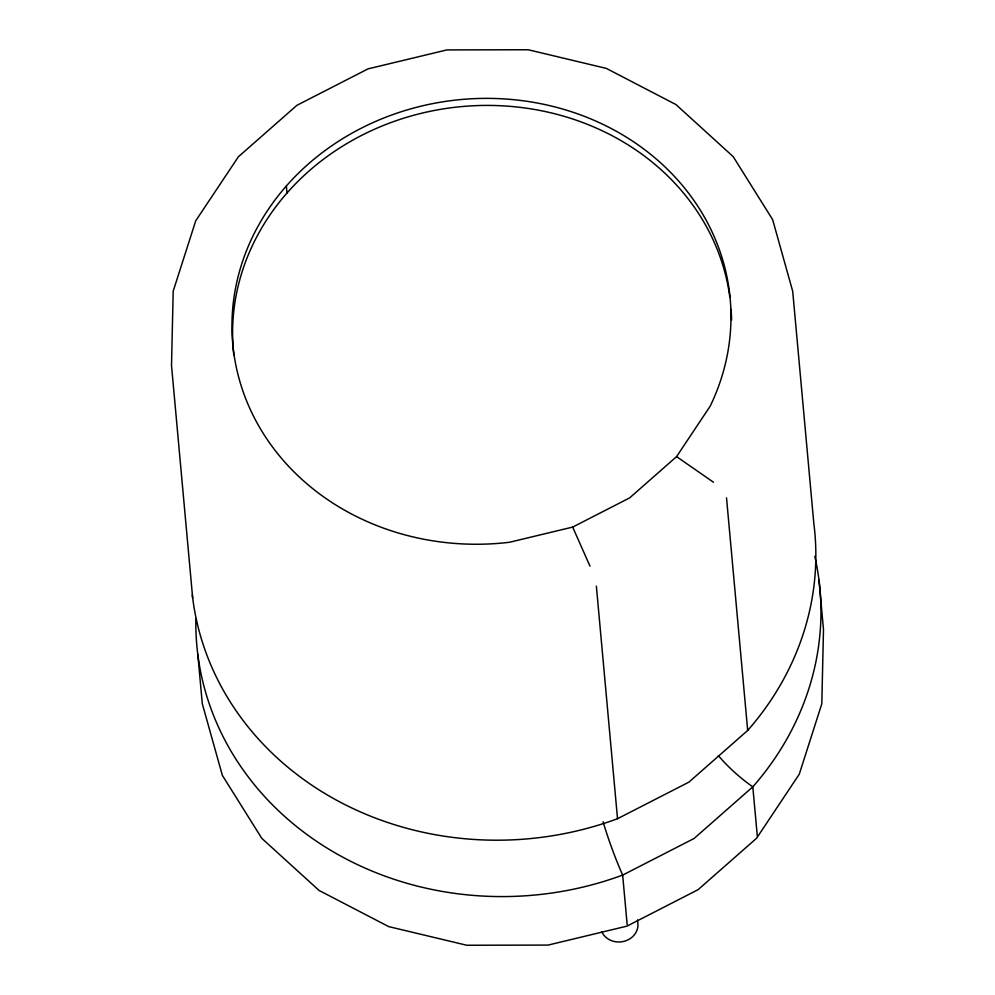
<?xml version="1.0" encoding="UTF-8"?>
<svg xmlns="http://www.w3.org/2000/svg" width="995" height="995" viewBox="0 0 995 995"><rect width="100%" height="100%" fill="white"/><g stroke="black" fill="none" stroke-linecap="round" stroke-linejoin="round"><path stroke-width="1.49" d="M676.575 456.63L710.181 406.171A249.733 222.706 -5.2 0 0 539.974 103.542A249.733 222.706 -5.2 0 0 232.432 312.069A249.733 222.706 -5.2 0 0 509.452 542.275L572.672 527.089L629.673 497.873L676.575 456.63L713.552 482.276M192.669 597.995L171.513 365.426L173.192 291.174L195.741 220.778L238.377 156.787L296.908 105.321L368.05 68.866L446.942 49.912L528.208 49.75L606.316 68.394L675.953 104.562L733.191 156.638L772.642 219.634L792.704 291.286L813.873 523.867A312.84 278.986 -5.2 0 1 747.693 730.454L688.938 782.12L617.522 818.711A312.84 278.986 -5.2 0 1 192.309 594.935M572.672 527.089L589.96 566.093M818.997 580.247L823.487 629.574L821.808 703.826L799.259 774.222L756.623 838.213L698.092 889.679L626.949 926.134L548.058 945.088L466.792 945.25L388.684 926.606L319.047 890.438L261.809 838.362L222.358 775.366L202.296 703.714L197.806 654.374M726.524 497.873L747.693 730.454M757.307 836.173L752.817 786.834A312.84 278.986 -5.2 0 0 814.781 556.317M637.546 919.94L637.832 923.024A18.768 16.741 -5.2 0 1 623.716 941.419A18.768 16.741 -5.2 0 1 601.739 931.693M596.366 586.142L617.522 818.711M627.149 924.43L622.659 875.09A62.573 8.184 69.7 0 1 603.107 821.758M286.349 185.978L286.995 193.03M195.866 618.716A312.84 278.986 -5.2 0 0 622.659 875.09L694.062 838.499L752.817 786.834A62.573 20.634 41.3 0 1 718.365 755.64M731.101 309.395A249.733 222.706 -5.2 0 1 731.586 320.141M233.8 354.929A249.733 222.706 -5.2 0 1 454.964 107.286A249.733 222.706 -5.2 0 1 729.857 297.256"/></g></svg>
